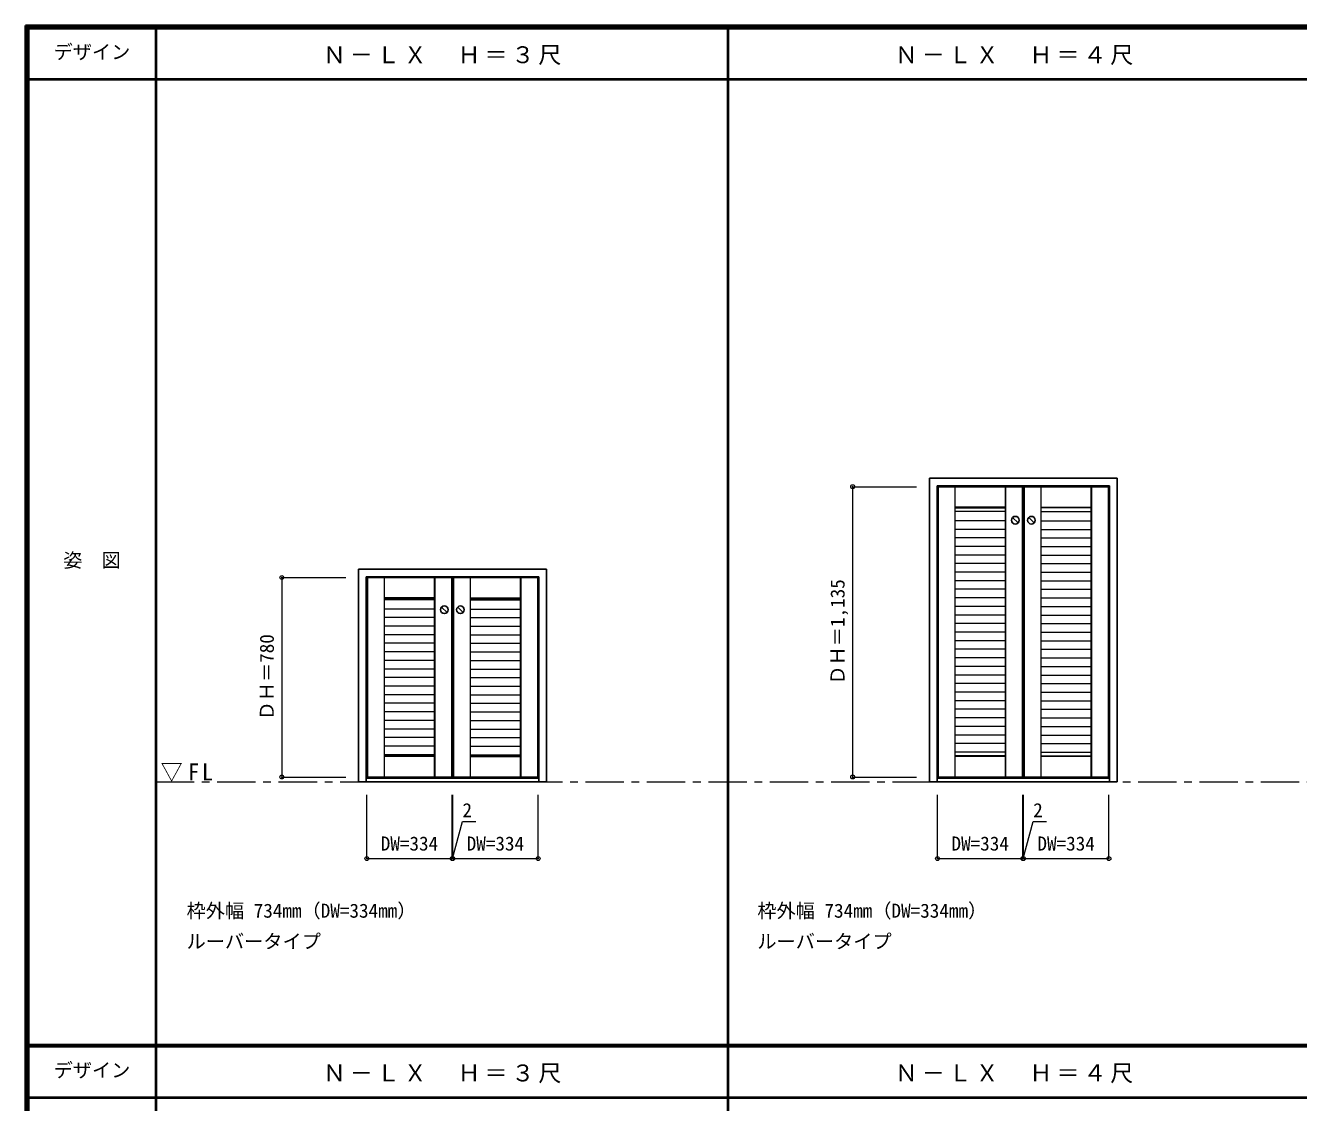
# Model space of a CAD drawing. Units: millimetres, scale not verified. Extents: x -6000 to 5700, y -4205 to 4260.
# Drawn here: x -6000 to -1022, y -36 to 4175 of the extents above; entities that cross this region are included whole.
import ezdxf
from ezdxf.enums import TextEntityAlignment as Align

# ---------------------------------------------------------------- set-up
doc = ezdxf.new("R2010")
doc.units = ezdxf.units.MM
doc.header["$LTSCALE"] = 30
doc.header["$PDMODE"] = 32
doc.header["$PDSIZE"] = 15
doc.linetypes.add('CHAIN1', pattern=[8, 5, -1, 1, -1])
doc.linetypes.add('CHAIN2', pattern=[12, 9, -1, 1, -1])
for name, color, linetype, lineweight in [('0-1_通り芯', 7, 'CHAIN1', 18), ('0-2_扉', 3, 'Continuous', 25), ('0-3_仕上げ', 7, 'Continuous', 18), ('0-4_枠', 3, 'Continuous', 25), ('0-7_取手', 3, 'Continuous', 25), ('0-A_文字', 7, 'Continuous', 18), ('0-B_寸法', 7, 'Continuous', 9), ('F-1_枠', 6, 'Continuous', 40)]:
    doc.layers.add(name, color=color, linetype=linetype, lineweight=lineweight)
doc.layers.add('F-A_文字', color=7, linetype='Continuous')
doc.styles.add('ＭＳ ゴシック', font='')
doc.styles.get('ＭＳ ゴシック').set_extended_font_data('MS Gothic')

msp = doc.modelspace()

# ---------------------------------------------------------------- linework, layer by layer
at = {"layer": '0-1_通り芯'}
msp.add_line((-5490, 1218), (5700, 1218), dxfattribs=at)
at = {"layer": '0-2_扉'}
for p, q in [((-2099.8, 2372), (-2433.8, 2372)), ((-2433.8, 2372), (-2433.8, 1237)), ((-2099.8, 2372), (-2099.8, 1237)), ((-1763.8, 2372), (-2097.8, 2372)), ((-2097.8, 2372), (-2097.8, 1237)), ((-1763.8, 2372), (-1763.8, 1237)), ((-4331.4, 2017), (-4665.4, 2017)), ((-4665.4, 2017), (-4665.4, 1237)), ((-4331.4, 2017), (-4331.4, 1237)), ((-3995.4, 1237), (-3995.4, 2017)), ((-4665.4, 1237), (-4331.4, 1237)), ((-4329.4, 1237), (-3995.4, 1237)), ((-2433.8, 1237), (-2099.8, 1237)), ((-2097.8, 1237), (-1763.8, 1237))]:
    msp.add_line(p, q, dxfattribs=at)
msp.add_lwpolyline([(-3995.4, 2017), (-4329.4, 2017), (-4329.4, 1237)], dxfattribs=at)
at = {"layer": '0-3_仕上げ'}
for p, q in [((-2430.8, 2372), (-2430.8, 1237)), ((-2365.8, 2372), (-2365.8, 1237)), ((-2364.8, 1237), (-2364.8, 2372)), ((-2168.8, 1237), (-2168.8, 2372)), ((-2167.8, 2372), (-2167.8, 1237)), ((-2102.8, 2372), (-2102.8, 1237)), ((-2094.8, 2372), (-2094.8, 1237)), ((-2029.8, 2372), (-2029.8, 1237)), ((-2028.8, 1237), (-2028.8, 2372)), ((-1832.8, 1237), (-1832.8, 2372)), ((-1831.8, 2372), (-1831.8, 1237)), ((-1766.8, 2372), (-1766.8, 1237)), ((-2168.8, 2292), (-2364.8, 2292)), ((-2028.8, 2292), (-1832.8, 2292)), ((-2364.8, 2289), (-2168.8, 2289)), ((-2168.8, 2274.79), (-2364.8, 2274.79)), ((-1832.8, 2289), (-2028.8, 2289)), ((-2028.8, 2274.79), (-1832.8, 2274.79)), ((-2168.8, 2238.72), (-2364.8, 2238.72)), ((-2168.8, 2205.22), (-2364.8, 2205.22)), ((-2028.8, 2238.72), (-1832.8, 2238.72)), ((-2028.8, 2205.22), (-1832.8, 2205.22)), ((-2168.8, 2171.72), (-2364.8, 2171.72)), ((-2028.8, 2171.72), (-1832.8, 2171.72)), ((-2168.8, 2138.22), (-2364.8, 2138.22)), ((-2168.8, 2104.72), (-2364.8, 2104.72)), ((-2028.8, 2138.22), (-1832.8, 2138.22)), ((-2028.8, 2104.72), (-1832.8, 2104.72)), ((-2168.8, 2071.22), (-2364.8, 2071.22)), ((-2028.8, 2071.22), (-1832.8, 2071.22)), ((-4662.4, 2017), (-4662.4, 1237)), ((-4597.4, 2017), (-4597.4, 1237)), ((-4596.4, 1237), (-4596.4, 2017)), ((-4400.4, 1237), (-4400.4, 2017)), ((-4399.4, 2017), (-4399.4, 1237)), ((-4334.4, 2017), (-4334.4, 1237)), ((-4326.4, 2017), (-4326.4, 1237)), ((-4261.4, 2017), (-4261.4, 1237)), ((-4260.4, 1237), (-4260.4, 2017)), ((-4064.4, 1237), (-4064.4, 2017)), ((-4063.4, 2017), (-4063.4, 1237)), ((-3998.4, 2017), (-3998.4, 1237)), ((-2168.8, 2037.72), (-2364.8, 2037.72)), ((-2168.8, 2004.22), (-2364.8, 2004.22)), ((-2028.8, 2037.72), (-1832.8, 2037.72)), ((-2028.8, 2004.22), (-1832.8, 2004.22)), ((-2168.8, 1970.72), (-2364.8, 1970.72)), ((-2028.8, 1970.72), (-1832.8, 1970.72)), ((-4400.4, 1937), (-4596.4, 1937)), ((-4596.4, 1934), (-4400.4, 1934)), ((-4400.4, 1929.79), (-4596.4, 1929.79)), ((-4400.4, 1893.72), (-4596.4, 1893.72)), ((-4260.4, 1937), (-4064.4, 1937)), ((-4064.4, 1934), (-4260.4, 1934)), ((-4260.4, 1929.79), (-4064.4, 1929.79)), ((-4260.4, 1893.72), (-4064.4, 1893.72)), ((-2168.8, 1937.22), (-2364.8, 1937.22)), ((-2168.8, 1903.72), (-2364.8, 1903.72)), ((-2028.8, 1937.22), (-1832.8, 1937.22)), ((-2028.8, 1903.72), (-1832.8, 1903.72)), ((-4400.4, 1860.22), (-4596.4, 1860.22)), ((-4260.4, 1860.22), (-4064.4, 1860.22)), ((-2168.8, 1870.22), (-2364.8, 1870.22)), ((-2028.8, 1870.22), (-1832.8, 1870.22)), ((-4400.4, 1826.72), (-4596.4, 1826.72)), ((-4400.4, 1793.22), (-4596.4, 1793.22)), ((-4260.4, 1826.72), (-4064.4, 1826.72)), ((-4260.4, 1793.22), (-4064.4, 1793.22)), ((-2168.8, 1836.72), (-2364.8, 1836.72)), ((-2168.8, 1803.22), (-2364.8, 1803.22)), ((-2028.8, 1836.72), (-1832.8, 1836.72)), ((-2028.8, 1803.22), (-1832.8, 1803.22)), ((-4400.4, 1759.72), (-4596.4, 1759.72)), ((-4260.4, 1759.72), (-4064.4, 1759.72)), ((-2168.8, 1769.72), (-2364.8, 1769.72)), ((-2028.8, 1769.72), (-1832.8, 1769.72)), ((-4400.4, 1726.22), (-4596.4, 1726.22)), ((-4400.4, 1692.72), (-4596.4, 1692.72)), ((-4260.4, 1726.22), (-4064.4, 1726.22)), ((-4260.4, 1692.72), (-4064.4, 1692.72)), ((-2168.8, 1736.22), (-2364.8, 1736.22)), ((-2168.8, 1702.72), (-2364.8, 1702.72)), ((-2028.8, 1736.22), (-1832.8, 1736.22)), ((-2028.8, 1702.72), (-1832.8, 1702.72)), ((-4400.4, 1659.22), (-4596.4, 1659.22)), ((-4260.4, 1659.22), (-4064.4, 1659.22)), ((-2168.8, 1669.22), (-2364.8, 1669.22)), ((-2028.8, 1669.22), (-1832.8, 1669.22)), ((-4400.4, 1625.72), (-4596.4, 1625.72)), ((-4260.4, 1625.72), (-4064.4, 1625.72)), ((-2168.8, 1635.72), (-2364.8, 1635.72)), ((-2168.8, 1602.22), (-2364.8, 1602.22)), ((-2028.8, 1635.72), (-1832.8, 1635.72)), ((-2028.8, 1602.22), (-1832.8, 1602.22)), ((-4400.4, 1592.22), (-4596.4, 1592.22)), ((-4400.4, 1558.72), (-4596.4, 1558.72)), ((-4260.4, 1592.22), (-4064.4, 1592.22)), ((-4260.4, 1558.72), (-4064.4, 1558.72)), ((-2168.8, 1568.72), (-2364.8, 1568.72)), ((-2028.8, 1568.72), (-1832.8, 1568.72)), ((-4400.4, 1525.22), (-4596.4, 1525.22)), ((-4260.4, 1525.22), (-4064.4, 1525.22)), ((-2168.8, 1535.22), (-2364.8, 1535.22)), ((-2168.8, 1501.72), (-2364.8, 1501.72)), ((-2028.8, 1535.22), (-1832.8, 1535.22)), ((-2028.8, 1501.72), (-1832.8, 1501.72)), ((-4400.4, 1491.72), (-4596.4, 1491.72)), ((-4400.4, 1458.22), (-4596.4, 1458.22)), ((-4260.4, 1491.72), (-4064.4, 1491.72)), ((-4260.4, 1458.22), (-4064.4, 1458.22)), ((-2168.8, 1468.22), (-2364.8, 1468.22)), ((-2028.8, 1468.22), (-1832.8, 1468.22)), ((-4400.4, 1424.72), (-4596.4, 1424.72)), ((-4260.4, 1424.72), (-4064.4, 1424.72)), ((-2168.8, 1434.72), (-2364.8, 1434.72)), ((-2168.8, 1401.22), (-2364.8, 1401.22)), ((-2028.8, 1434.72), (-1832.8, 1434.72)), ((-2028.8, 1401.22), (-1832.8, 1401.22)), ((-4400.4, 1391.22), (-4596.4, 1391.22)), ((-4400.4, 1357.72), (-4596.4, 1357.72)), ((-4260.4, 1391.22), (-4064.4, 1391.22)), ((-4260.4, 1357.72), (-4064.4, 1357.72)), ((-2168.8, 1367.72), (-2364.8, 1367.72)), ((-2028.8, 1367.72), (-1832.8, 1367.72)), ((-4400.4, 1324.22), (-4596.4, 1324.22)), ((-4400.4, 1320), (-4596.4, 1320)), ((-4400.4, 1317), (-4596.4, 1317)), ((-4260.4, 1324.22), (-4064.4, 1324.22)), ((-4260.4, 1320), (-4064.4, 1320)), ((-4260.4, 1317), (-4064.4, 1317)), ((-2168.8, 1334.22), (-2364.8, 1334.22)), ((-2168.8, 1320), (-2364.8, 1320)), ((-2168.8, 1317), (-2364.8, 1317)), ((-2028.8, 1334.22), (-1832.8, 1334.22)), ((-2028.8, 1320), (-1832.8, 1320)), ((-1832.8, 1317), (-2028.8, 1317))]:
    msp.add_line(p, q, dxfattribs=at)
at = {"layer": '0-4_枠'}
for p, q in [((-2465.8, 1218), (-2465.8, 2405)), ((-2465.8, 2405), (-1731.8, 2405)), ((-1731.8, 1218), (-1731.8, 2405)), ((-2435.8, 1218), (-2435.8, 2375)), ((-2435.8, 2375), (-1761.8, 2375)), ((-1761.8, 1218), (-1761.8, 2375)), ((-4697.4, 2050), (-3963.4, 2050)), ((-4697.4, 1218), (-4697.4, 2050)), ((-3963.4, 1218), (-3963.4, 2050)), ((-4667.4, 2020), (-3993.4, 2020)), ((-4667.4, 1218), (-4667.4, 2020)), ((-3993.4, 1218), (-3993.4, 2020)), ((-4697.4, 1218), (-3963.4, 1218)), ((-4667.4, 1233), (-3993.4, 1233)), ((-2465.8, 1218), (-1731.8, 1218)), ((-2435.8, 1233), (-1761.8, 1233))]:
    msp.add_line(p, q, dxfattribs=at)
at = {"layer": '0-7_取手', "linetype": 'CHAIN2'}
for p, q in [((-2140.41, 2251.61), (-2119.19, 2230.39)), ((-2077.41, 2251.61), (-2056.19, 2230.39)), ((-4373.01, 1901.61), (-4351.79, 1880.39)), ((-4310.01, 1901.61), (-4288.79, 1880.39))]:
    msp.add_line(p, q, dxfattribs=at)
at = {"layer": '0-7_取手'}
for centre in [(-2129.8, 2241), (-2066.8, 2241), (-4362.4, 1891), (-4299.4, 1891)]:
    msp.add_circle(centre, 15, dxfattribs=at)
at = {"layer": '0-B_寸法', "color": 4}
for p, q in [((-2765.8, 2372), (-2765.8, 1237)), ((-2765.8, 2372), (-2515.8, 2372)), ((-4997.4, 2017), (-4747.4, 2017)), ((-4997.4, 2017), (-4997.4, 1237)), ((-4997.4, 1237), (-4747.4, 1237)), ((-2765.8, 1237), (-2515.8, 1237)), ((-4665.4, 918), (-4665.4, 1168)), ((-4331.4, 918), (-4331.4, 1168)), ((-2433.8, 918), (-2433.8, 1168)), ((-2099.8, 918), (-2099.8, 1168)), ((-4665.4, 918), (-4331.4, 918)), ((-2433.8, 918), (-2099.8, 918))]:
    msp.add_line(p, q, dxfattribs=at)
for points in [[(-4331.4, 918), (-4329.4, 918), (-4329.4, 1168)], [(-4329.4, 918), (-3995.4, 918), (-3995.4, 1168)], [(-2099.8, 918), (-2097.8, 918), (-2097.8, 1168)], [(-2097.8, 918), (-1763.8, 918), (-1763.8, 1168)], [(-4330.4, 918), (-4291.43, 1063.45), (-4239.49, 1063.45)], [(-2098.8, 918), (-2059.83, 1063.45), (-2007.89, 1063.45)]]:
    msp.add_lwpolyline(points, dxfattribs=at)
at = {"layer": '0-B_寸法'}
for p in [(-2765.8, 2372), (-4997.4, 2017), (-4997.4, 1237), (-2765.8, 1237), (-4665.4, 918), (-4331.4, 918), (-4329.4, 918), (-3995.4, 918), (-2433.8, 918), (-2099.8, 918), (-2097.8, 918), (-1763.8, 918)]:
    msp.add_point(p, dxfattribs=at)
at = {"layer": 'F-1_枠'}
for p, q in [((-6000, 4175), (5700, 4175)), ((-6000, 4175), (-6000, -4205)), ((-6000, 4170), (5700, 4170)), ((-6000, 4165), (5700, 4165)), ((-5995, 4175), (-5995, -4205)), ((-5990, 4175), (-5990, -4205)), ((-5490, 4175), (-5490, -3790)), ((-3254, 4175), (-3254, -3790)), ((-6000, 3965), (5700, 3965)), ((-5990, 190.5), (5690, 190.5)), ((-5990, 187.5), (5690, 187.5)), ((-5990, 184.5), (5690, 184.5)), ((-5990, -15.5), (5690, -15.5))]:
    msp.add_line(p, q, dxfattribs=at)

# ---------------------------------------------------------------- texts
at = {"layer": '0-A_文字', "style": 'ＭＳ ゴシック'}
for s, p in [('枠外幅 734mm（DW=334mm）', (-5370, 670.5)), ('枠外幅 734mm（DW=334mm）', (-3138.4, 670.5)), ('ルーバータイプ', (-5370, 550.5)), ('ルーバータイプ', (-3138.4, 550.5))]:
    msp.add_text(s, height=54.99, dxfattribs=at).set_placement(p, align=Align.BOTTOM_LEFT)
at = {"layer": '0-A_文字', "char_height": 65.98, "attachment_point": 7, "style": 'ＭＳ ゴシック'}
for s, insert in [('\\T1.17;Ｎ－ＬＸ\u3000Ｈ＝３尺', (-4837, 4020)), ('\\T1.17;Ｎ－ＬＸ\u3000Ｈ＝４尺', (-2601, 4020)), ('\\T1.26;\\W0.95;▽FL', (-5471.25, 1218)), ('\\T1.17;Ｎ－ＬＸ\u3000Ｈ＝３尺', (-4837, 39.5)), ('\\T1.17;Ｎ－ＬＸ\u3000Ｈ＝４尺', (-2601, 39.5))]:
    msp.add_mtext(s, dxfattribs=dict(at, insert=insert))
at = {"layer": '0-B_寸法', "style": 'ＭＳ ゴシック'}
for s, p in [('ＤＨ＝1,135', (-2780.8, 1598.25)), ('ＤＨ＝780', (-5012.4, 1458.25))]:
    msp.add_text(s, height=54.99, rotation=90, dxfattribs=at).set_placement(p, align=Align.BOTTOM_LEFT)
for s, p in [('2', (-4291.43, 1063.45)), ('2', (-2059.83, 1063.45)), ('DW=334', (-4610.9, 933)), ('DW=334', (-4274.9, 933)), ('DW=334', (-2379.3, 933)), ('DW=334', (-2043.3, 933))]:
    msp.add_text(s, height=54.99, dxfattribs=at).set_placement(p, align=Align.BOTTOM_LEFT)
at = {"layer": 'F-A_文字', "style": 'ＭＳ ゴシック'}
for s, p in [('デザイン', (-5890, 4027.5)), ('姿\u3000図', (-5852.5, 2040.25)), ('デザイン', (-5890, 47))]:
    msp.add_text(s, height=54.99, dxfattribs=at).set_placement(p, align=Align.BOTTOM_LEFT)

doc.saveas('drawing.dxf')
